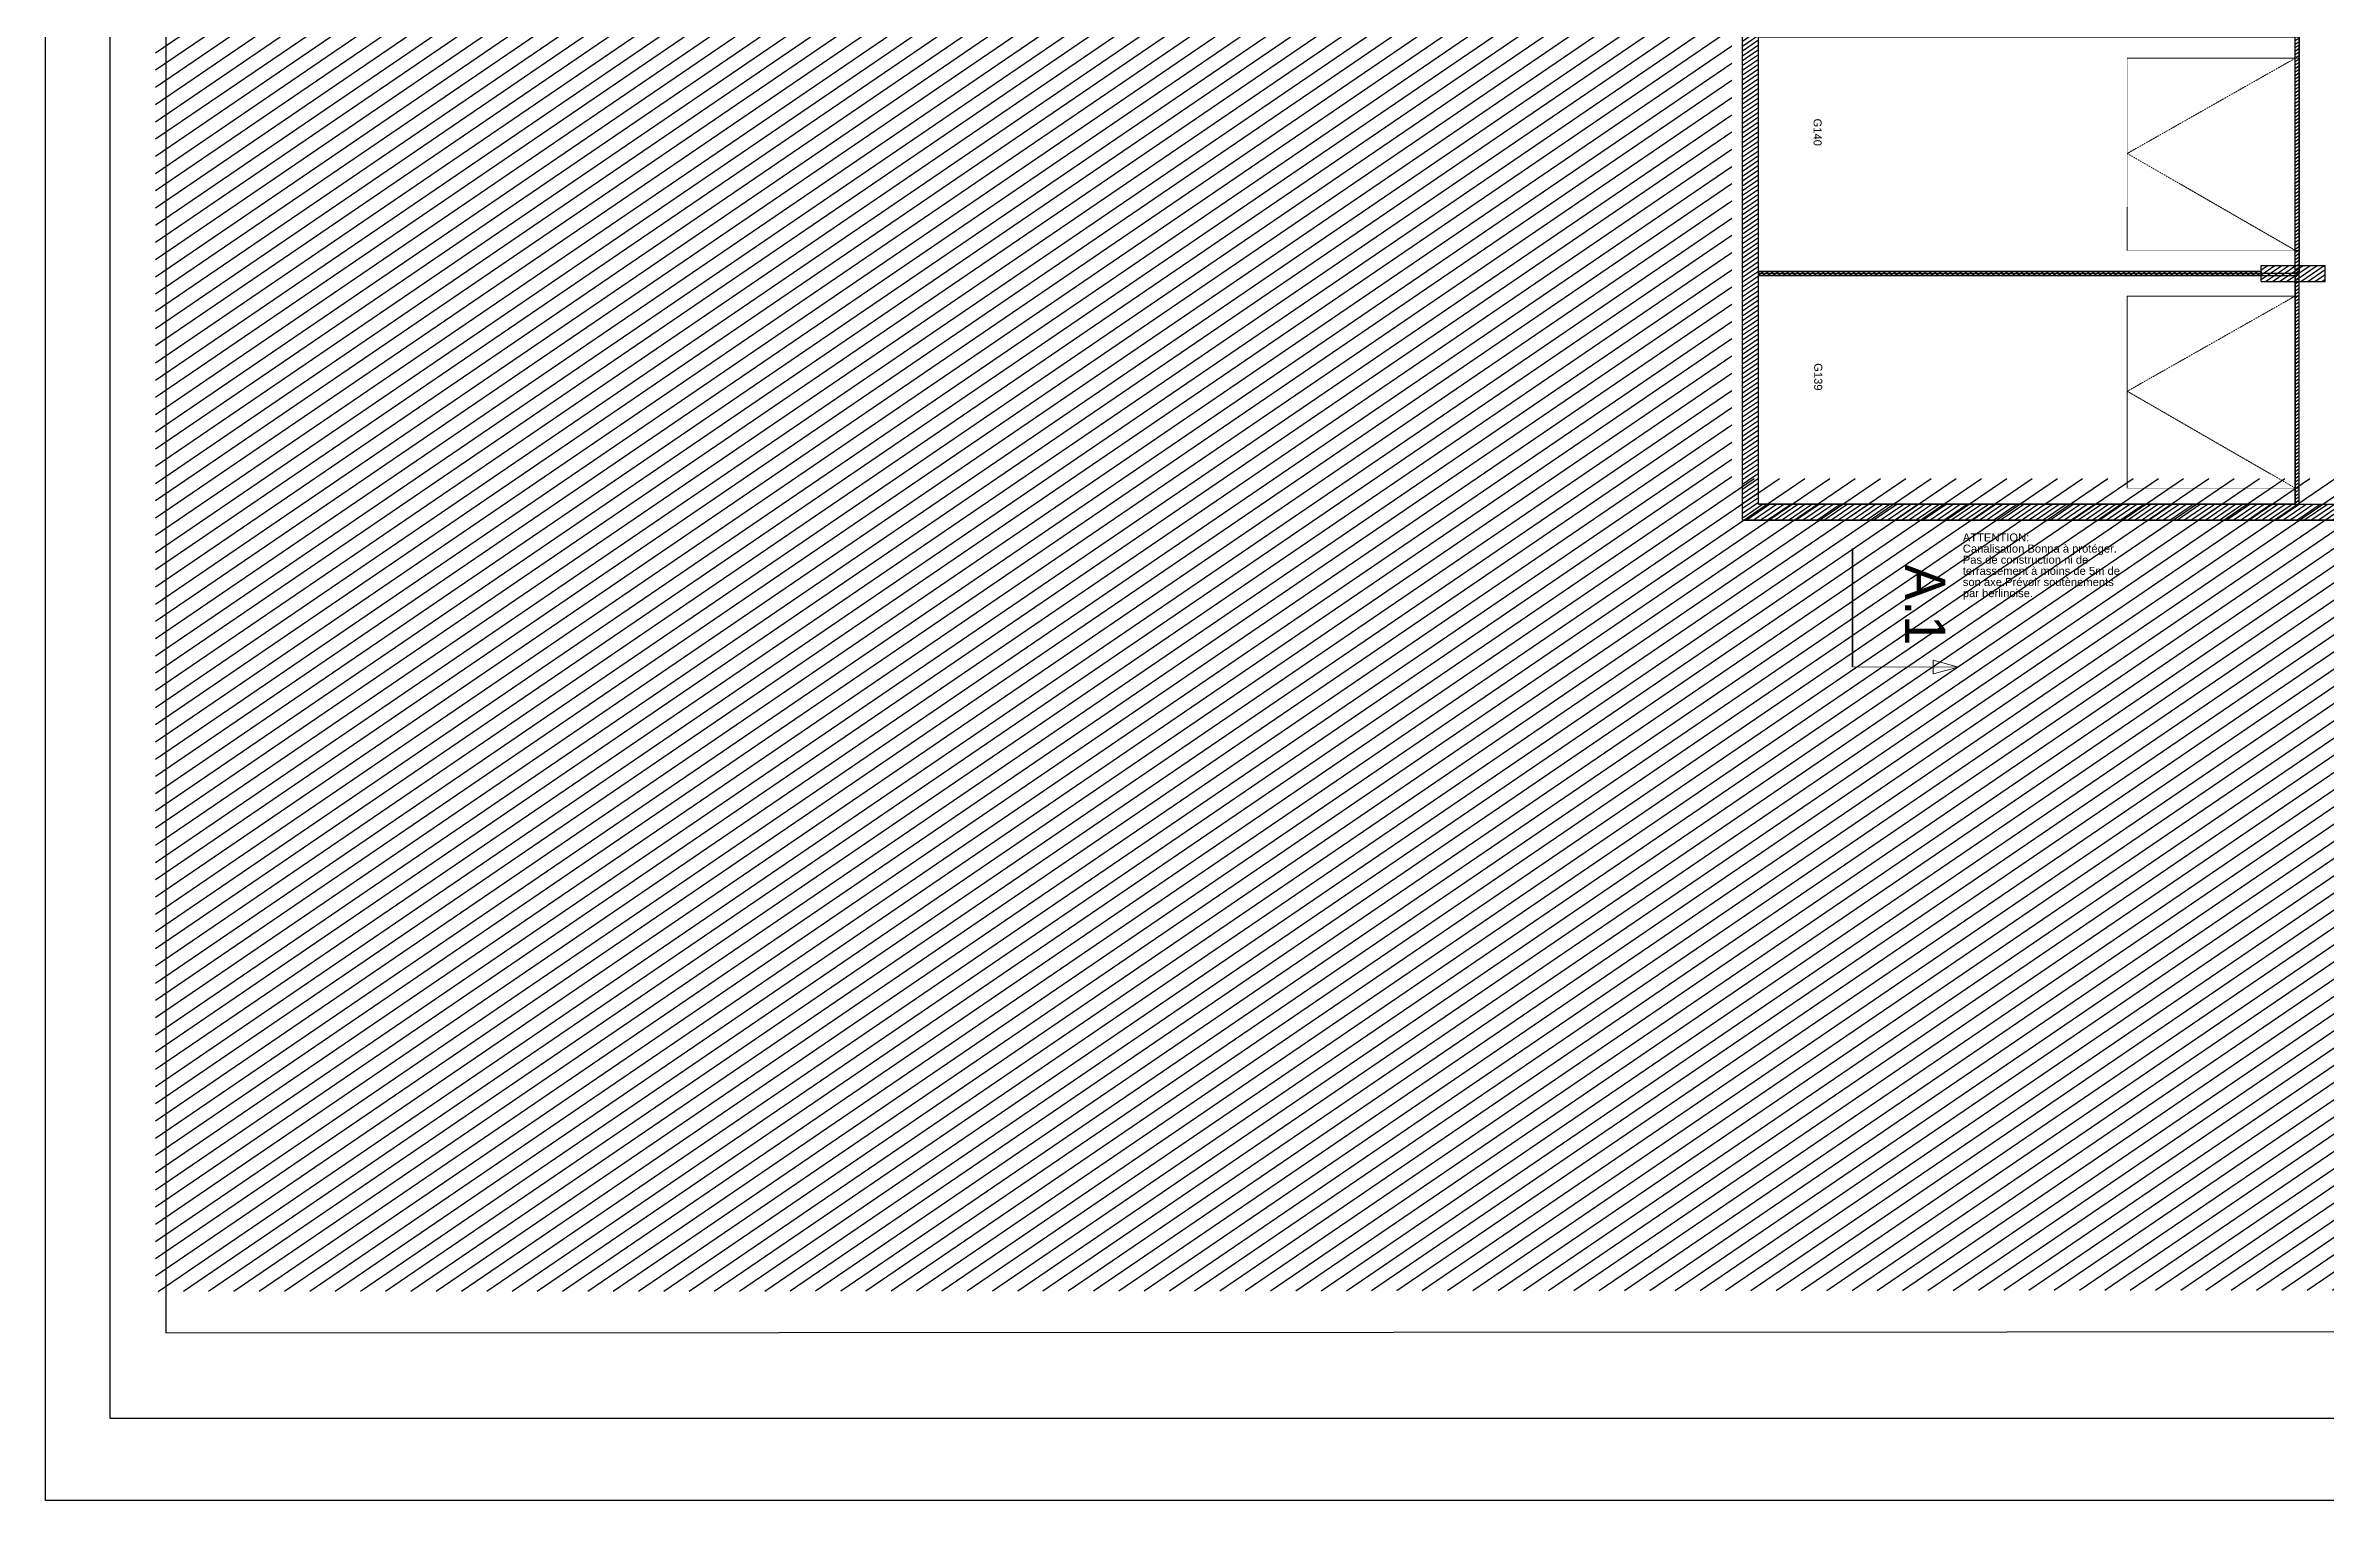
# Model space of a CAD drawing. Header units: millimetres. Extents: x 522027 to 600964, y -380282 to -298602.
# Drawn here: x 522027 to 550518, y -380282 to -362112 of the extents above; entities that cross this region are included whole.
import ezdxf

# ---------------------------------------------------------------- set-up
doc = ezdxf.new("R2010")
doc.units = ezdxf.units.MM
doc.linetypes.add('Style de ligne -1', pattern=[0.41664, 0.20828, -0.20836])
doc.linetypes.add('Style de ligne -6', pattern=[1.04164, 0.625, -0.20828, 0.06943, -0.13893])
doc.layers.add('3-BAT C-Niveau -2', color=7, linetype='Continuous')
doc.styles.add('Arial', font='arial.ttf')
doc.styles.add('Futura Std Book', font='')
doc.styles.get('Futura Std Book').set_extended_font_data('Futura Std Book')
pattern_1 = [(34.276399, (505201.977, 142745.115), (-23.42441, 44.173488), [])]
pattern_2 = [(34.2763986, (505019.333, 142779.704), (18.9067772, -30.5091477), [])]

# ---------------------------------------------------------------- blocks, each defined once
blk = doc.blocks.new('Groupe-159-1')
at = {"color": 7, "linetype": 'Style de ligne -6', "lineweight": 35}
blk.add_line((13428.8, -49633.3), (13401.3, -49487.9), dxfattribs=at)
at = {"color": 7, "linetype": 'Continuous', "lineweight": 5}
blk.add_line((13428.8, -49633.3), (13559, -49608.7), dxfattribs=at)
at = {"color": 7, "linetype": 'Continuous', "lineweight": 13, "flags": 128}
blk.add_lwpolyline([(13526.2, -49606.4), (13559, -49608.7), (13529.5, -49623.1)], close=True, dxfattribs=at)
at = {"color": 7, "insert": (13518.7, -49485.8), "char_height": 50.34, "attachment_point": 1, "rotation": 280.7159, "line_spacing_factor": 0.962448, "style": 'Futura Std Book'}
blk.add_mtext('A.1', dxfattribs=at)
blk = doc.blocks.new('PORTE DE GARAGE')
at = {"color": 7, "linetype": 'Style de ligne -1', "lineweight": 5}
for p in [(0, 5), (240, 5)]:
    blk.add_line(p, (121, 215), dxfattribs=at)
at = {"color": 7, "linetype": 'Style de ligne -1', "lineweight": 5, "flags": 128}
blk.add_lwpolyline([(0, 215), (240, 215), (240, 5), (0, 5)], close=True, dxfattribs=at)
at = {"color": 7, "linetype": 'Continuous', "lineweight": 13, "flags": 128}
blk.add_lwpolyline([(0, 5), (240, 5), (240, 0), (0, 0)], close=True, dxfattribs=at)

msp = doc.modelspace()

# ---------------------------------------------------------------- hatches: boundary and pattern name
at = {"layer": '3-BAT C-Niveau -2'}
h = msp.add_hatch(dxfattribs=at)
h.set_pattern_fill('H_FER', color=256, scale=10, angle=-10.7236, style=0, pattern_type=2)
h.set_pattern_definition([(34.276399, (1271368.98, -1040570.02), (-100.13346, 146.920128), [])])
h.paths.add_polyline_path([(536116.9, -317044.8), (541535.8, -316081.2), (542301.9, -320390.3), (550386.4, -320390.3), (550386.4, -321159.2), (553730.2, -321159.2), (553730.2, -322751.6), (558901.1, -322751.6), (558901.1, -325977.8), (566141.2, -325977.8), (566141.2, -335133), (571705.6, -335120), (571678.7, -300573.7), (523400.1, -300573.7), (523400.1, -377670.9), (569419.8, -377645.5), (570919.8, -374994.4), (571779.8, -372263.8), (572139.8, -369723.8), (572259.8, -366703.8), (571699.8, -363123.5), (571099.8, -361483.8), (570265.5, -360103.8), (569209.8, -359183.8), (567799.8, -358683.8), (565261.2, -358643.8), (565261.2, -364656.8), (565261.2, -369214.9), (551604, -369214.9), (551604, -367518.8), (543101.2, -367518.8), (543101.2, -331095.5), (537729.9, -326062)])
h = msp.add_hatch(dxfattribs=at)
h.set_pattern_fill('MURS MACONNERIE-2', color=256, scale=10, angle=-10.7236, style=0, pattern_type=2)
h.set_pattern_definition(pattern_1)
h.paths.add_polyline_path([(543231.5, -368039.2), (543431.5, -367839.2), (543431.5, -331460.7), (543231.5, -331615.9)])
h = msp.add_hatch(dxfattribs=at)
h.set_pattern_fill('50_BETON', color=256, scale=10, angle=-10.7236, style=0, pattern_type=2)
h.set_pattern_definition(pattern_2)
h.paths.add_polyline_path([(550141.5, -367839.2), (550191.5, -367839.2), (550191.5, -347168), (550141.5, -347168)])
h = msp.add_hatch(dxfattribs=at)
h.set_pattern_fill('50_BETON', color=256, scale=10, angle=-10.7236, style=0, pattern_type=2)
h.set_pattern_definition(pattern_2)
h.paths.add_polyline_path([(549716.7, -364984.2), (549716.7, -364934.2), (543431.5, -364934.2), (543431.5, -364984.2)])
h = msp.add_hatch(dxfattribs=at)
h.set_pattern_fill('MURS MACONNERIE-2', color=256, scale=10, angle=-10.7236, style=0, pattern_type=2)
h.set_pattern_definition(pattern_1)
h.paths.add_polyline_path([(549716.7, -364859.2), (549716.7, -365059.2), (550516.7, -365059.2), (550516.7, -364859.2)])
h = msp.add_hatch(dxfattribs=at)
h.set_pattern_fill('MURS MACONNERIE-2', color=256, scale=10, angle=-10.7236, style=0, pattern_type=2)
h.set_pattern_definition(pattern_1)
h.paths.add_polyline_path([(543431.5, -367839.2), (543231.5, -368039.2), (551734.3, -368039.2), (551934.3, -367839.2)])

# ---------------------------------------------------------------- linework, layer by layer
at = {"lineweight": 25}
for points in [[(522026.9, -298601.8), (596908.8, -298601.8), (596908.8, -380281.8), (522026.9, -380281.8)], [(522833.2, -299491.9), (595742.2, -299491.9), (595742.2, -379260.2), (522833.2, -379260.2)]]:
    msp.add_lwpolyline(points, close=True, dxfattribs=at)
at = {"layer": '3-BAT C-Niveau -2'}
for p, q in [((543231.5, -368039.2), (543231.5, -331615.9)), ((543231.5, -368039.2), (543231.5, -331615.9)), ((543431.5, -367839.2), (543431.5, -344449.2)), ((550141.5, -367839.2), (550141.5, -347168)), ((550141.5, -367839.2), (550141.5, -347168)), ((550191.5, -367839.2), (550191.5, -347168)), ((550191.5, -367839.2), (550191.5, -347168)), ((543431.5, -367839.2), (543431.5, -362147.4)), ((549716.7, -364934.2), (543431.5, -364934.2)), ((543431.5, -364934.2), (543431.5, -364984.2)), ((549716.7, -364934.2), (543431.5, -364934.2)), ((549716.7, -364859.2), (550516.7, -364859.2)), ((549716.7, -364859.2), (550516.7, -364859.2)), ((549716.7, -365059.2), (549716.7, -364859.2)), ((549716.7, -364934.2), (549716.7, -364984.2)), ((550516.7, -365059.2), (550516.7, -364859.2)), ((549716.7, -364984.2), (543431.5, -364984.2)), ((549716.7, -364984.2), (543431.5, -364984.2)), ((549716.7, -365059.2), (550516.7, -365059.2)), ((549716.7, -365059.2), (550516.7, -365059.2)), ((543231.5, -368039.2), (551734.3, -368039.2)), ((543231.5, -368039.2), (551734.3, -368039.2)), ((543431.5, -367839.2), (551934.3, -367839.2)), ((543431.5, -367839.2), (550141.5, -367839.2)), ((550191.5, -367839.2), (551934.3, -367839.2))]:
    msp.add_line(p, q, dxfattribs=at)
at = {"layer": '3-BAT C-Niveau -2', "ltscale": 50.8, "flags": 128}
msp.add_lwpolyline([(523530.3, -301094), (523530.3, -378191.2), (569550.1, -378165.8), (571050.1, -375514.7), (571910.1, -372784.2), (572270.1, -370244.2), (572390.1, -367224.2), (571830.1, -363643.9), (571230.1, -362004.2), (570395.7, -360624.2), (569340.1, -359704.2), (567930.1, -359204.2), (565391.5, -359164.2), (565391.5, -365177.1), (565391.5, -369735.3), (551734.3, -369735.3), (551734.3, -368039.2), (543231.5, -368039.2), (543231.5, -331615.9), (537860.1, -326582.4)], dxfattribs=at)
at = {"layer": '3-BAT C-Niveau -2', "flags": 128}
for points in [[(543431.5, -362001.5), (550191.5, -362001.5), (550191.5, -364959.2), (543431.5, -364959.2)], [(550141.5, -364984.2), (550141.5, -367835.3), (543431.5, -367839.2), (543431.5, -364984.2)]]:
    msp.add_lwpolyline(points, close=True, dxfattribs=at)

# ---------------------------------------------------------------- block references
at = {"layer": '3-BAT C-Niveau -2', "xscale": 10, "yscale": 10, "zscale": 10}
for name, p, rotation in [('Groupe-159-1', (505019.3, 142779.7), 349.2763985886067), ('PORTE DE GARAGE', (550191.5, -364669.2), 89.9999933324954), ('PORTE DE GARAGE', (550191.5, -367639.2), 89.9999933324954)]:
    msp.add_blockref(name, p, dxfattribs=dict(at, rotation=rotation))

# ---------------------------------------------------------------- texts
at = {"layer": '3-BAT C-Niveau -2', "char_height": 100, "style": 'Arial'}
for s, insert, attachment_point, rotation, line_spacing_factor in [('G140', (544171.1, -363193.9), 5, 269.99999, 1.060906), ('G139', (544178.8, -366249.3), 5, 269.99999, 1.060906), ('ATTENTION: \\PCanalisation Bonna à protéger. \\PPas de construction ni de \\Pterrassement à moins de 5m de \\Pson axe.Prévoir soutènements \\Ppar berlinoise.\\P', (545986.3, -368205), 1, 359.99999, 0.834288)]:
    msp.add_mtext(s, dxfattribs=dict(at, insert=insert, attachment_point=attachment_point, rotation=rotation, line_spacing_factor=line_spacing_factor))

doc.saveas('drawing.dxf')
